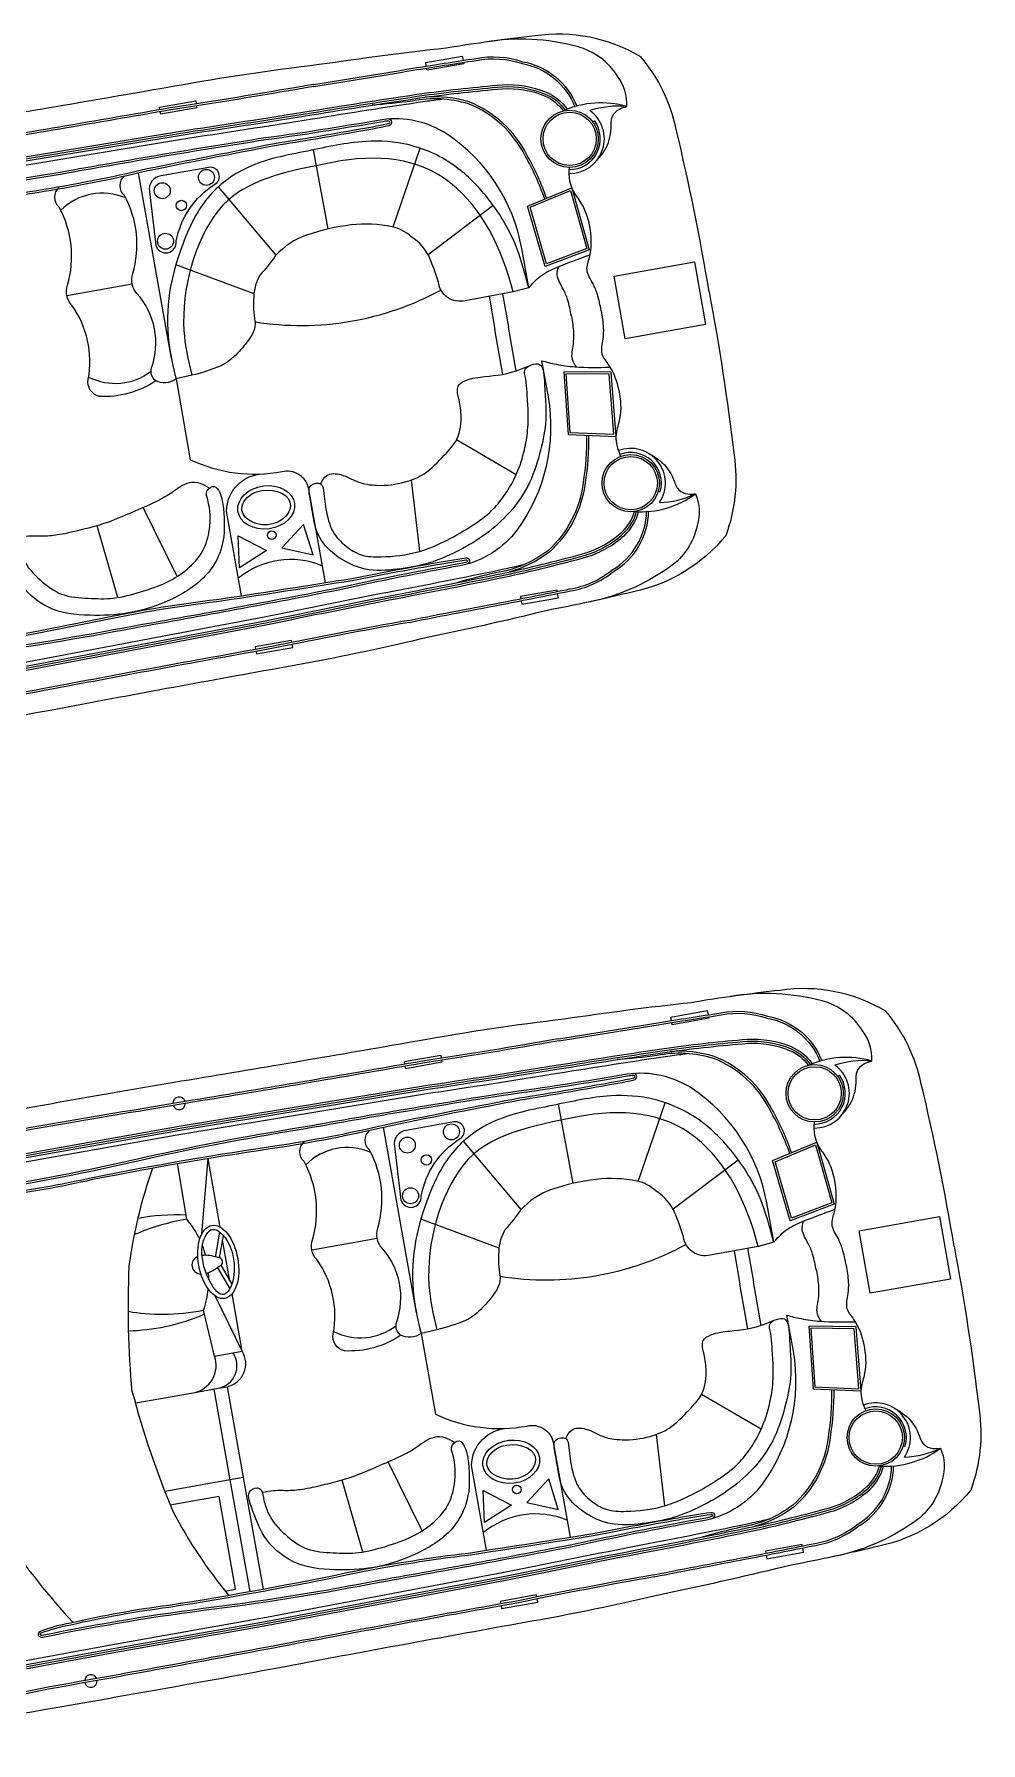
# Model space of a CAD drawing. Header units: metres. Extents: x 297490 to 300643, y 1968189 to 1972555.
# Drawn here: x 297575.7 to 297611.7, y 1970164.3 to 1970229.3 of the extents above; entities that cross this region are included whole.
import ezdxf

# ---------------------------------------------------------------- set-up
doc = ezdxf.new("R2010")
doc.units = ezdxf.units.M
doc.header["$MEASUREMENT"] = 0

msp = doc.modelspace()

# ---------------------------------------------------------------- linework, layer by layer
at = {"color": 32, "true_color": 0xcd6928}
for p, q in [((297596.953, 1970225.987), (297597.014, 1970226.032)), ((297586.884, 1970221.913), (297586.329, 1970224.924)), ((297589.36, 1970221.991), (297590.388, 1970224.985)), ((297580.93, 1970216.988), (297579.677, 1970224.052)), ((297584.912, 1970220.921), (297582.715, 1970223.516)), ((297590.687, 1970220.943), (297593.164, 1970222.817)), ((297584.07, 1970219.449), (297581.099, 1970220.55)), ((297579.432, 1970219.817), (297576.949, 1970219.376)), ((297593.009, 1970219.353), (297593.234, 1970218.085)), ((297593.519, 1970219.446), (297593.745, 1970218.176)), ((297593.535, 1970216.386), (297593.234, 1970218.085)), ((297594.039, 1970216.516), (297593.745, 1970218.176)), ((297594.041, 1970212.57), (297591.77, 1970213.891)), ((297590.376, 1970209.658), (297590.054, 1970212.371)), ((297599.444, 1970211.945), (297599.518, 1970211.923)), ((297581.15, 1970208.704), (297579.856, 1970211.321)), ((297578.885, 1970207.898), (297578.108, 1970210.631)), ((297606.271, 1970189.692), (297606.332, 1970189.738)), ((297596.202, 1970185.619), (297595.647, 1970188.63)), ((297598.678, 1970185.696), (297599.706, 1970188.69)), ((297590.248, 1970180.693), (297588.995, 1970187.758)), ((297594.23, 1970184.627), (297592.033, 1970187.222)), ((297582.084, 1970183.697), (297582.322, 1970186.572)), ((297582.786, 1970183.958), (297582.322, 1970186.572)), ((297600.005, 1970184.649), (297602.482, 1970186.522)), ((297593.388, 1970183.154), (297590.417, 1970184.256)), ((297582.607, 1970182.813), (297582.772, 1970183.768)), ((297582.758, 1970182.786), (297582.906, 1970183.64)), ((297583.148, 1970181.918), (297582.875, 1970183.46)), ((297588.75, 1970183.522), (297586.267, 1970183.082)), ((297602.327, 1970183.059), (297602.552, 1970181.791)), ((297602.837, 1970183.152), (297603.063, 1970181.881)), ((297582.674, 1970182.433), (297583.147, 1970181.613)), ((297582.807, 1970182.51), (297583.224, 1970181.787)), ((297583.623, 1970179.24), (297583.237, 1970181.419)), ((297602.853, 1970180.092), (297602.552, 1970181.791)), ((297603.357, 1970180.221), (297603.063, 1970181.881)), ((297583.623, 1970179.24), (297582.59, 1970181.342)), ((297582.571, 1970179.053), (297583.623, 1970179.24)), ((297603.359, 1970176.276), (297601.088, 1970177.597)), ((297599.694, 1970173.364), (297599.372, 1970176.076)), ((297608.762, 1970175.65), (297608.836, 1970175.629)), ((297590.468, 1970172.41), (297589.174, 1970175.027)), ((297583.154, 1970174.345), (297583.907, 1970170.103)), ((297583.661, 1970174.435), (297584.414, 1970170.195)), ((297588.203, 1970171.604), (297587.426, 1970174.337))]:
    msp.add_line(p, q, dxfattribs=at)
for points in [[(297601.376, 1970219.529, 0.01736), (297600.13, 1970225.69, 0.12634), (297598.778, 1970228.459, 0.172899), (297594.758, 1970229.255, 0.013884), (297591.38, 1970228.788, 0.008973), (297586.551, 1970228.162, 0.01509), (297581.044, 1970227.338, -0.002245), (297572.582, 1970225.896, 0.003342), (297563.196, 1970224.25, 0.016984), (297556.95, 1970222.949, 0.024546), (297552.331, 1970221.589, 0.067942), (297546.648, 1970219.17, 0.033948), (297543.078, 1970216.825, 0.022001), (297539.957, 1970214.379, 0.042872), (297537.314, 1970211.521, 0.059514), (297536.145, 1970209.597, 0.046364), (297535.757, 1970208.553, 0.104882), (297535.699, 1970207.877, 0.104882)], [(297598.253, 1970226.569, 0.164393), (297597.897, 1970227.722, 0.188684), (297596.362, 1970228.851, 0.10758), (297592.869, 1970229.021)], [(297586.338, 1970227.412, 0.002942), (297590.105, 1970228.024, -0.002013), (297592.507, 1970228.398, -0.130442), (297594.286, 1970228.275, -0.261246), (297596.344, 1970226.583, -0.209197)], [(297586.349, 1970227.336, 0.002941), (297590.117, 1970227.948, -0.002014), (297592.52, 1970228.323, -0.130992), (297594.267, 1970228.201, -0.261832), (297596.272, 1970226.555, -0.261832)], [(297586.338, 1970227.412, -0.006425), (297581.155, 1970226.564, -0.002217), (297572.71, 1970225.124, 0.003368), (297563.245, 1970223.501, 0.024633), (297557.309, 1970222.339, 0.015037), (297553.485, 1970221.159, 0.025439), (297551.386, 1970220.402, 0.013843), (297547.121, 1970218.562, 0.040266), (297543.455, 1970216.219, 0.016729), (297540.371, 1970213.567, 0.029739), (297537.695, 1970210.4, -0.01525), (297536.639, 1970208.761, 0.132389), (297536.505, 1970208.432, 0.028442), (297536.487, 1970208.29, 0.028442)], [(297586.351, 1970227.336, -0.006424), (297581.168, 1970226.488, -0.002217), (297572.722, 1970225.048, 0.003368), (297563.258, 1970223.426, 0.024633), (297557.328, 1970222.265, 0.015038), (297553.509, 1970221.086, 0.025461), (297551.415, 1970220.331, 0.013839), (297547.155, 1970218.493, 0.040238), (297543.503, 1970216.158, 0.016715), (297540.424, 1970213.513, 0.029693), (297537.759, 1970210.357, -0.015234), (297536.701, 1970208.716, 0.134036), (297536.581, 1970208.42, 0.024879), (297536.565, 1970208.304, 0.024879)], [(297557.141, 1970221.328), (297559.353, 1970221.83), (297561.925, 1970222.341), (297566.136, 1970223.061), (297571.912, 1970224.086), (297581.194, 1970225.623, 0.002601), (297586.243, 1970226.405, -0.004411), (297590.535, 1970227.073, -0.013009), (297593.509, 1970227.396, -0.113396), (297595.178, 1970227.117, -0.146005), (297595.979, 1970226.465, -1.595219)], [(297557.158, 1970221.253), (297559.369, 1970221.755), (297561.939, 1970222.266), (297566.149, 1970222.985), (297571.925, 1970224.01), (297581.206, 1970225.547, 0.002601), (297586.255, 1970226.329, -0.004411), (297590.546, 1970226.997, -0.013003), (297593.514, 1970227.32, -0.113337), (297595.149, 1970227.046, -0.144821), (297595.905, 1970226.435, -0.138987)], [(297557.175, 1970221.179), (297559.385, 1970221.68), (297561.953, 1970222.19), (297566.162, 1970222.91), (297571.938, 1970223.935), (297581.218, 1970225.471, 0.002601), (297586.267, 1970226.254, -0.00441), (297590.557, 1970226.921, -0.012997), (297593.52, 1970227.243, -0.113276), (297595.12, 1970226.975, -0.142458), (297595.833, 1970226.404, -0.142458)], [(297557.209, 1970221.029), (297559.416, 1970221.53), (297561.981, 1970222.04), (297566.188, 1970222.759), (297571.964, 1970223.783), (297581.241, 1970225.32, 0.002601), (297586.292, 1970226.102, -0.00441), (297590.578, 1970226.769, -0.002867), (297591.228, 1970226.853, -0.002867)], [(297595.127, 1970223.053, 0.043334), (297594.379, 1970224.701, 0.18333), (297592.226, 1970226.669, 0.123985), (297590.079, 1970226.778, -0.015377), (297588.567, 1970226.621)], [(297595.198, 1970223.082, 0.043195), (297594.447, 1970224.737, 0.183415), (297592.252, 1970226.742, 0.094511), (297590.584, 1970226.925)], [(297594.517, 1970219.674), (297594.251, 1970221.176, 0.202722), (297591.41, 1970225.522, 0.178768), (297588.947, 1970226.069, -0.010028), (297584.229, 1970225.335, 0.005356), (297576.461, 1970224.023, 0.016605), (297570.205, 1970222.812, -0.018921), (297563.709, 1970221.579, 0.925873), (297563.717, 1970221.32, 0.041202), (297564.893, 1970221.415, 0.024461), (297568.626, 1970222.071, -0.012888), (297575.824, 1970223.304, 0.019359), (297580.017, 1970224.132, -0.002375), (297584.868, 1970225.093, 0.006386), (297587.971, 1970225.618, 0.013656), (297589.21, 1970225.854, 0.862706), (297589.194, 1970226.094, -0.648089)], [(297589.193, 1970226.017, 0.016488), (297588.959, 1970225.993, -0.010023), (297584.24, 1970225.259, 0.005356), (297576.474, 1970223.947, 0.016607), (297570.222, 1970222.737, -0.018921), (297563.721, 1970221.503, -0.01143), (297563.717, 1970221.502, 0.913283), (297563.719, 1970221.397, 0.041174), (297564.882, 1970221.491, 0.024478), (297568.61, 1970222.146, -0.012889), (297575.813, 1970223.38, 0.019362), (297580.001, 1970224.207, -0.002377), (297584.855, 1970225.169, 0.006391), (297587.958, 1970225.694, 0.013664), (297589.194, 1970225.929, -0.000701), (297589.194, 1970225.929, 0.819976), (297589.193, 1970226.017, 0.819976)], [(297581.104, 1970216.21, -0.291269), (297580.323, 1970216.148, -0.299867), (297580.172, 1970216.627, 0.273478), (297579.619, 1970219.465, -0.28657), (297579.46, 1970220.215, 0.198759), (297579.141, 1970223.187, -0.45148), (297579.148, 1970223.933, -1.463971)], [(297580.337, 1970216.141, -0.164009), (297578.188, 1970215.546, -0.407559), (297577.767, 1970216.2, 0.20466), (297577.135, 1970219.024, -0.28657), (297576.977, 1970219.774, 0.198759), (297576.657, 1970222.746, -0.45148), (297576.664, 1970223.492, -1.463971)], [(297594.517, 1970219.674), (297593.923, 1970219.52), (297592.101, 1970219.187, -0.448043), (297591.082, 1970219.887, 0.025561), (297590.762, 1970220.787, 0.15676), (297590.044, 1970221.615, 0.144288), (297589.32, 1970222, 0.079427), (297587.768, 1970222.066, 0.054179), (297586.068, 1970221.679, 0.127294), (297584.893, 1970220.901, -0.025195), (297584.295, 1970220.153, 0.112656), (297584.069, 1970219.441, 0.061652), (297584.091, 1970218.507, -0.222278), (297583.91, 1970217.762, -0.049109), (297583.44, 1970217.194, -0.09997), (297582.815, 1970216.712, -0.045992), (297581.701, 1970216.35), (297581.104, 1970216.21)], [(297601.376, 1970219.529, -0.01736), (297602.325, 1970213.316, -0.12634), (297602.008, 1970210.251, -0.172899), (297598.508, 1970208.121, -0.013884), (297595.175, 1970207.398, -0.008973), (297590.426, 1970206.324, -0.01509), (297584.971, 1970205.203, 0.002245), (297576.529, 1970203.646, -0.003342), (297567.15, 1970201.963, -0.016984), (297560.838, 1970201.036, -0.024546), (297556.032, 1970200.724, -0.067942), (297549.864, 1970201.04, -0.033948), (297545.706, 1970202.014, -0.022001), (297541.934, 1970203.237, -0.042872), (297538.469, 1970205.01, -0.059514), (297536.71, 1970206.415, -0.046364), (297535.986, 1970207.262, -0.104882), (297535.699, 1970207.877, -0.104882)], [(297595.009, 1970216.904), (297595.252, 1970215.533, -0.202722), (297594.08, 1970210.474, -0.178768), (297591.955, 1970209.114, 0.010028), (297587.273, 1970208.18, -0.005356), (297579.528, 1970206.739, -0.016605), (297573.236, 1970205.724, 0.018921), (297566.713, 1970204.648, -0.925873), (297566.631, 1970204.893, -0.041202), (297567.768, 1970205.208, -0.024461), (297571.5, 1970205.877, 0.012888), (297578.682, 1970207.195, -0.019359), (297582.904, 1970207.86, 0.002375), (297587.789, 1970208.626, -0.006386), (297590.884, 1970209.201, -0.013656), (297592.128, 1970209.406, -0.862706), (297592.196, 1970209.175, 0.648089)], [(297581.104, 1970216.21), (297581.648, 1970213.141, 0.158322), (297585.137, 1970212.69, -0.417676), (297586.129, 1970212.08), (297586.771, 1970208.462)], [(297596.72, 1970214.071, -0.043334), (297596.585, 1970212.267, -0.18333), (297595.241, 1970209.678, -0.123985), (297593.262, 1970208.837, 0.015377), (297591.788, 1970208.464)], [(297596.797, 1970214.068, -0.043195), (297596.661, 1970212.256, -0.183415), (297595.29, 1970209.619, -0.094511), (297593.786, 1970208.873)], [(297583.597, 1970207.966), (297583.026, 1970211.184, -0.406088), (297584.427, 1970212.602)], [(297600.865, 1970211.846, -0.164393), (297600.927, 1970210.641, -0.188684), (297599.874, 1970209.052, -0.10758), (297596.654, 1970207.691)], [(297560.441, 1970202.775), (297562.687, 1970203.065), (297565.275, 1970203.469), (297569.474, 1970204.241), (297575.25, 1970205.266), (297584.492, 1970207.016, -0.002601), (297589.503, 1970208.018, 0.00441), (297593.76, 1970208.867, 0.012997), (297596.653, 1970209.584, 0.113276), (297598.063, 1970210.387, 0.142458), (297598.536, 1970211.168, 0.142458)], [(297560.45, 1970202.699), (297562.698, 1970202.989), (297565.288, 1970203.393), (297569.488, 1970204.166), (297575.264, 1970205.191), (297584.507, 1970206.94, -0.002601), (297589.517, 1970207.943, 0.004411), (297593.776, 1970208.792, 0.013003), (297596.674, 1970209.51, 0.113337), (297598.115, 1970210.33, 0.144821), (297598.615, 1970211.164, 0.138987)], [(297560.46, 1970202.623), (297562.709, 1970202.913), (297565.3, 1970203.318), (297569.501, 1970204.09), (297575.278, 1970205.115), (297584.522, 1970206.865, -0.002601), (297589.532, 1970207.868, 0.004411), (297593.792, 1970208.717, 0.013009), (297596.695, 1970209.436, 0.113396), (297598.167, 1970210.273, 0.146005), (297598.694, 1970211.161, 1.595219)], [(297589.952, 1970207.03, -0.002941), (297593.701, 1970207.752, 0.002014), (297596.086, 1970208.227, 0.130992), (297597.684, 1970208.942, 0.261832), (297599.001, 1970211.177, 0.261832)], [(297589.967, 1970206.955, -0.002942), (297593.715, 1970207.676, 0.002013), (297596.1, 1970208.151, 0.130442), (297597.728, 1970208.879, 0.261246), (297599.077, 1970211.176, 0.209197)], [(297592.168, 1970209.247, -0.016488), (297591.94, 1970209.189, 0.010023), (297587.257, 1970208.255, -0.005356), (297579.514, 1970206.815, -0.016607), (297573.227, 1970205.8, 0.018921), (297566.698, 1970204.723, 0.01143), (297566.695, 1970204.722, -0.913283), (297566.66, 1970204.822, -0.041174), (297567.784, 1970205.133, -0.024478), (297571.51, 1970205.801, 0.012889), (297578.698, 1970207.12, -0.019362), (297582.914, 1970207.784, 0.002377), (297587.803, 1970208.551, -0.006391), (297590.898, 1970209.126, -0.013664), (297592.139, 1970209.33, 0.000701), (297592.139, 1970209.33, -0.819976), (297592.168, 1970209.247, -0.819976)], [(297560.421, 1970202.928), (297562.666, 1970203.217), (297565.249, 1970203.62), (297569.447, 1970204.392), (297575.222, 1970205.417), (297584.462, 1970207.166, -0.002601), (297589.474, 1970208.169, 0.00441), (297593.728, 1970209.017, 0.002867), (297594.367, 1970209.162, 0.002867)], [(297589.967, 1970206.955, 0.006425), (297584.809, 1970205.969, 0.002217), (297576.384, 1970204.415, -0.003368), (297566.939, 1970202.683, -0.024633), (297560.965, 1970201.732, -0.015037), (297556.969, 1970201.524, -0.025439), (297554.737, 1970201.513, -0.013843), (297550.1, 1970201.774, -0.040266), (297545.852, 1970202.713, -0.016729), (297542.043, 1970204.141, -0.029739), (297538.441, 1970206.195, 0.01525), (297536.886, 1970207.37, -0.132389), (297536.647, 1970207.633, -0.028442), (297536.581, 1970207.76, -0.028442)], [(297589.954, 1970207.03, 0.006424), (297584.795, 1970206.044, 0.002217), (297576.369, 1970204.491, -0.003368), (297566.925, 1970202.758, -0.024633), (297560.958, 1970201.808, -0.015038), (297556.966, 1970201.601, -0.025461), (297554.74, 1970201.59, -0.013839), (297550.108, 1970201.85, -0.040238), (297545.875, 1970202.786, -0.016715), (297542.075, 1970204.211, -0.029693), (297538.486, 1970206.257, 0.015234), (297536.929, 1970207.434, -0.134036), (297536.714, 1970207.67, -0.024879), (297536.659, 1970207.774, -0.024879)], [(297610.694, 1970183.235, 0.01736), (297609.448, 1970189.396, 0.12634), (297608.096, 1970192.165, 0.172899), (297604.076, 1970192.961, 0.013884), (297600.698, 1970192.493, 0.008973), (297595.869, 1970191.867, 0.01509), (297590.362, 1970191.044, -0.002245), (297581.9, 1970189.602, 0.003342), (297572.514, 1970187.955, 0.016984), (297566.268, 1970186.654, 0.024546), (297561.649, 1970185.294, 0.067942), (297555.966, 1970182.876, 0.033948), (297552.396, 1970180.53, 0.022001), (297549.275, 1970178.084, 0.042872), (297546.632, 1970175.227, 0.059514), (297545.463, 1970173.303, 0.046364), (297545.075, 1970172.258, 0.104882), (297545.017, 1970171.582, 0.104882)], [(297607.571, 1970190.274, 0.164393), (297607.215, 1970191.427, 0.188684), (297605.68, 1970192.557, 0.10758), (297602.187, 1970192.727)], [(297595.656, 1970191.118, 0.002942), (297599.423, 1970191.73, -0.002013), (297601.825, 1970192.104, -0.130442), (297603.604, 1970191.981, -0.261246), (297605.662, 1970190.288, -0.209197)], [(297595.667, 1970191.042, 0.002941), (297599.435, 1970191.654, -0.002014), (297601.838, 1970192.028, -0.130992), (297603.585, 1970191.906, -0.261832), (297605.59, 1970190.261, -0.261832)], [(297595.656, 1970191.118, -0.006425), (297590.473, 1970190.269, -0.002217), (297582.028, 1970188.829, 0.003368), (297572.563, 1970187.207, 0.024633), (297566.627, 1970186.045, 0.015037), (297562.803, 1970184.864, 0.025439), (297560.704, 1970184.107, 0.013843), (297556.439, 1970182.267, 0.040266), (297552.773, 1970179.924, 0.016729), (297549.689, 1970177.273, 0.029739), (297547.013, 1970174.106, -0.01525), (297545.957, 1970172.467, 0.132389), (297545.823, 1970172.137, 0.028442), (297545.805, 1970171.995, 0.028442)], [(297566.459, 1970185.034), (297568.671, 1970185.536), (297571.243, 1970186.047), (297575.454, 1970186.767), (297581.23, 1970187.791), (297590.512, 1970189.329, 0.002601), (297595.561, 1970190.111, -0.004411), (297599.853, 1970190.779, -0.013009), (297602.827, 1970191.102, -0.113396), (297604.496, 1970190.822, -0.146005), (297605.297, 1970190.171, -1.595219)], [(297595.669, 1970191.042, -0.006424), (297590.486, 1970190.193, -0.002217), (297582.04, 1970188.754, 0.003368), (297572.576, 1970187.131, 0.024633), (297566.646, 1970185.97, 0.015038), (297562.827, 1970184.791, 0.025461), (297560.733, 1970184.036, 0.013839), (297556.474, 1970182.198, 0.040238), (297552.821, 1970179.864, 0.016715), (297549.742, 1970177.218, 0.029693), (297547.077, 1970174.063, -0.015234), (297546.019, 1970172.422, 0.134036), (297545.899, 1970172.126, 0.024879), (297545.883, 1970172.009, 0.024879)], [(297566.476, 1970184.959), (297568.687, 1970185.461), (297571.257, 1970185.972), (297575.467, 1970186.691), (297581.243, 1970187.716), (297590.524, 1970189.253, 0.002601), (297595.573, 1970190.035, -0.004411), (297599.864, 1970190.703, -0.013003), (297602.832, 1970191.026, -0.113337), (297604.467, 1970190.751, -0.144821), (297605.223, 1970190.141, -0.138987)], [(297566.493, 1970184.884), (297568.703, 1970185.386), (297571.271, 1970185.896), (297575.48, 1970186.615), (297581.256, 1970187.64), (297590.536, 1970189.177, 0.002601), (297595.585, 1970189.959, -0.00441), (297599.875, 1970190.627, -0.012997), (297602.838, 1970190.949, -0.113276), (297604.438, 1970190.68, -0.142458), (297605.151, 1970190.109, -0.142458)], [(297566.527, 1970184.735), (297568.735, 1970185.235), (297571.299, 1970185.745), (297575.506, 1970186.464), (297581.282, 1970187.489), (297590.559, 1970189.025, 0.002601), (297595.61, 1970189.808, -0.00441), (297599.896, 1970190.475, -0.002867), (297600.546, 1970190.559, -0.002867)], [(297604.445, 1970186.759, 0.043334), (297603.697, 1970188.406, 0.18333), (297601.545, 1970190.375, 0.123985), (297599.397, 1970190.483, -0.015377), (297597.885, 1970190.327)], [(297604.516, 1970186.788, 0.043195), (297603.765, 1970188.443, 0.183415), (297601.57, 1970190.447, 0.094511), (297599.902, 1970190.631)], [(297603.835, 1970183.38), (297603.569, 1970184.881, 0.202722), (297600.728, 1970189.228, 0.178768), (297598.265, 1970189.774, -0.010028), (297593.547, 1970189.041, 0.005356), (297585.779, 1970187.728, 0.016605), (297579.523, 1970186.518, -0.018921), (297573.028, 1970185.284, 0.925873), (297573.035, 1970185.025, 0.041202), (297574.211, 1970185.121, 0.024461), (297577.944, 1970185.776, -0.012888), (297585.142, 1970187.01, 0.019359), (297589.335, 1970187.838, -0.002375), (297594.186, 1970188.799, 0.006386), (297597.289, 1970189.324, 0.013656), (297598.528, 1970189.559, 0.862706), (297598.512, 1970189.799, -0.648089)], [(297598.511, 1970189.722, 0.016488), (297598.277, 1970189.698, -0.010023), (297593.558, 1970188.965, 0.005356), (297585.792, 1970187.653, 0.016607), (297579.54, 1970186.443, -0.018921), (297573.039, 1970185.208, -0.01143), (297573.035, 1970185.208, 0.913283), (297573.037, 1970185.102, 0.041174), (297574.2, 1970185.197, 0.024478), (297577.928, 1970185.851, -0.012889), (297585.131, 1970187.086, 0.019362), (297589.319, 1970187.913, -0.002377), (297594.173, 1970188.875, 0.006391), (297597.276, 1970189.399, 0.013664), (297598.512, 1970189.634, -0.000701), (297598.512, 1970189.634, 0.819976), (297598.511, 1970189.722, 0.819976)], [(297590.422, 1970179.915, -0.291269), (297589.641, 1970179.853, -0.299867), (297589.49, 1970180.333, 0.273478), (297588.937, 1970183.171, -0.28657), (297588.778, 1970183.92, 0.198759), (297588.459, 1970186.892, -0.45148), (297588.466, 1970187.638, -1.463971)], [(297589.655, 1970179.846, -0.164009), (297587.506, 1970179.252, -0.407559), (297587.085, 1970179.906, 0.20466), (297586.453, 1970182.73, -0.28657), (297586.295, 1970183.48, 0.198759), (297585.975, 1970186.452, -0.45148), (297585.982, 1970187.198, -1.463971)], [(297579.441, 1970177.69, -0.033687), (297579.325, 1970182.475, -0.051879), (297580.222, 1970186.208, -1.92312)], [(297603.835, 1970183.38), (297603.241, 1970183.226), (297601.419, 1970182.893, -0.448043), (297600.4, 1970183.592, 0.025561), (297600.08, 1970184.493, 0.15676), (297599.362, 1970185.321, 0.144288), (297598.638, 1970185.705, 0.079427), (297597.086, 1970185.772, 0.054179), (297595.386, 1970185.385, 0.127294), (297594.211, 1970184.606, -0.025195), (297593.613, 1970183.859, 0.112656), (297593.387, 1970183.147, 0.061652), (297593.409, 1970182.212, -0.222278), (297593.228, 1970181.468, -0.049109), (297592.758, 1970180.9, -0.09997), (297592.133, 1970180.417, -0.045992), (297591.02, 1970180.056), (297590.422, 1970179.915)], [(297610.694, 1970183.235, -0.01736), (297611.643, 1970177.022, -0.12634), (297611.327, 1970173.957, -0.172899), (297607.826, 1970171.826, -0.013884), (297604.493, 1970171.103, -0.008973), (297599.744, 1970170.03, -0.01509), (297594.289, 1970168.908, 0.002245), (297585.847, 1970167.352, -0.003342), (297576.468, 1970165.669, -0.016984), (297570.156, 1970164.742, -0.024546), (297565.351, 1970164.429, -0.067942), (297559.182, 1970164.745, -0.033948), (297555.024, 1970165.719, -0.022001), (297551.252, 1970166.942, -0.042872), (297547.787, 1970168.716, -0.059514), (297546.028, 1970170.121, -0.046364), (297545.304, 1970170.968, -0.104882), (297545.017, 1970171.582, -0.104882)], [(297579.574, 1970177.274), (297581.759, 1970177.661, 0.462925), (297582.571, 1970179.053), (297582.151, 1970180.797)], [(297604.327, 1970180.609), (297604.57, 1970179.238, -0.202722), (297603.398, 1970174.18, -0.178768), (297601.273, 1970172.82, 0.010028), (297596.591, 1970171.885, -0.005356), (297588.846, 1970170.445, -0.016605), (297582.554, 1970169.429, 0.018921), (297576.031, 1970168.353, -0.925873), (297575.949, 1970168.599, -0.041202), (297577.086, 1970168.914, -0.024461), (297580.818, 1970169.583, 0.012888), (297588, 1970170.901, -0.019359), (297592.222, 1970171.566, 0.002375), (297597.107, 1970172.332, -0.006386), (297600.202, 1970172.907, -0.013656), (297601.446, 1970173.112, -0.862706), (297601.514, 1970172.881, 0.648089)], [(297590.422, 1970179.915), (297590.966, 1970176.847, 0.158322), (297594.455, 1970176.395, -0.417676), (297595.447, 1970175.786), (297596.089, 1970172.168)], [(297581.759, 1970177.661), (297582.706, 1970177.83, 0.545737), (297583.27, 1970179.177, 0.282905)], [(297582.706, 1970177.83), (297583.048, 1970177.89, 0.516839), (297583.623, 1970179.24, 0.282905)], [(297579.441, 1970177.69, 0.033687), (297580.978, 1970173.158, 0.051879), (297583.105, 1970169.961, 1.92312)], [(297606.038, 1970177.777, -0.043334), (297605.903, 1970175.972, -0.18333), (297604.559, 1970173.384, -0.123985), (297602.58, 1970172.543, 0.015377), (297601.106, 1970172.17)], [(297606.115, 1970177.774, -0.043195), (297605.979, 1970175.962, -0.183415), (297604.608, 1970173.324, -0.094511), (297603.105, 1970172.578)], [(297572.681, 1970176.491, 0.096403), (297574.67, 1970172.102, 0.040538), (297577.179, 1970168.935, 1.92312)], [(297592.915, 1970171.672), (297592.344, 1970174.889, -0.406088), (297593.745, 1970176.308)], [(297610.183, 1970175.551, -0.164393), (297610.245, 1970174.346, -0.188684), (297609.192, 1970172.757, -0.10758), (297605.972, 1970171.396)], [(297569.759, 1970166.481), (297572.005, 1970166.77), (297574.593, 1970167.174), (297578.792, 1970167.947), (297584.568, 1970168.972), (297593.81, 1970170.721, -0.002601), (297598.821, 1970171.724, 0.00441), (297603.078, 1970172.572, 0.012997), (297605.971, 1970173.289, 0.113276), (297607.381, 1970174.092, 0.142458), (297607.854, 1970174.874, 0.142458)], [(297569.768, 1970166.405), (297572.016, 1970166.694), (297574.606, 1970167.099), (297578.806, 1970167.871), (297584.582, 1970168.896), (297593.825, 1970170.646, -0.002601), (297598.835, 1970171.649, 0.004411), (297603.094, 1970172.497, 0.013003), (297605.992, 1970173.216, 0.113337), (297607.433, 1970174.036, 0.144821), (297607.933, 1970174.869, 0.138987)], [(297569.778, 1970166.329), (297572.027, 1970166.618), (297574.618, 1970167.023), (297578.819, 1970167.796), (297584.596, 1970168.821), (297593.84, 1970170.571, -0.002601), (297598.85, 1970171.573, 0.004411), (297603.11, 1970172.422, 0.013009), (297606.013, 1970173.142, 0.113396), (297607.485, 1970173.979, 0.146005), (297608.012, 1970174.866, 1.595219)], [(297599.27, 1970170.736, -0.002941), (297603.019, 1970171.457, 0.002014), (297605.404, 1970171.932, 0.130992), (297607.002, 1970172.648, 0.261832), (297608.319, 1970174.883, 0.261832)], [(297599.285, 1970170.66, -0.002942), (297603.033, 1970171.382, 0.002013), (297605.418, 1970171.857, 0.130442), (297607.046, 1970172.585, 0.261246), (297608.395, 1970174.881, 0.209197)], [(297601.486, 1970172.953, -0.016488), (297601.258, 1970172.895, 0.010023), (297596.575, 1970171.96, -0.005356), (297588.832, 1970170.521, -0.016607), (297582.545, 1970169.505, 0.018921), (297576.016, 1970168.428, 0.01143), (297576.013, 1970168.428, -0.913283), (297575.978, 1970168.527, -0.041174), (297577.102, 1970168.839, -0.024478), (297580.828, 1970169.507, 0.012889), (297588.016, 1970170.825, -0.019362), (297592.232, 1970171.49, 0.002377), (297597.121, 1970172.256, -0.006391), (297600.216, 1970172.831, -0.013664), (297601.457, 1970173.036, 0.000701), (297601.457, 1970173.036, -0.819976), (297601.486, 1970172.953, -0.819976)], [(297569.739, 1970166.633), (297571.984, 1970166.922), (297574.567, 1970167.326), (297578.765, 1970168.098), (297584.54, 1970169.123), (297593.78, 1970170.872, -0.002601), (297598.792, 1970171.875, 0.00441), (297603.046, 1970172.723, 0.002867), (297603.685, 1970172.867, 0.002867)], [(297599.285, 1970170.66, 0.006425), (297594.127, 1970169.674, 0.002217), (297585.702, 1970168.121, -0.003368), (297576.257, 1970166.388, -0.024633), (297570.283, 1970165.437, -0.015037), (297566.287, 1970165.23, -0.025439), (297564.055, 1970165.219, -0.013843), (297559.418, 1970165.479, -0.040266), (297555.17, 1970166.418, -0.016729), (297551.361, 1970167.847, -0.029739), (297547.759, 1970169.9, 0.01525), (297546.204, 1970171.076, -0.132389), (297545.965, 1970171.339, -0.028442), (297545.899, 1970171.466, -0.028442)], [(297599.272, 1970170.736, 0.006424), (297594.113, 1970169.75, 0.002217), (297585.688, 1970168.196, -0.003368), (297576.243, 1970166.464, -0.024633), (297570.276, 1970165.514, -0.015038), (297566.284, 1970165.307, -0.025461), (297564.058, 1970165.296, -0.013839), (297559.426, 1970165.556, -0.040238), (297555.193, 1970166.491, -0.016715), (297551.393, 1970167.916, -0.029693), (297547.804, 1970169.962, 0.015234), (297546.247, 1970171.14, -0.134036), (297546.032, 1970171.376, -0.024879), (297545.977, 1970171.48, -0.024879)]]:
    msp.add_lwpolyline(points, format="xyb", dxfattribs=at)
for points in [[(297590.623, 1970228.106), (297590.599, 1970228.242), (297591.992, 1970228.49), (297592.021, 1970228.324)], [(297592.034, 1970228.249), (297592.044, 1970228.197), (297590.651, 1970227.95), (297590.636, 1970228.031)], [(297580.492, 1970226.448), (297580.475, 1970226.545), (297581.852, 1970226.79), (297581.872, 1970226.673)], [(297581.886, 1970226.597), (297581.899, 1970226.521), (297580.522, 1970226.276), (297580.505, 1970226.372)], [(297595.604, 1970208.129), (297595.595, 1970208.181), (297594.202, 1970207.934), (297594.217, 1970207.853)], [(297594.23, 1970207.777), (297594.254, 1970207.641), (297595.647, 1970207.888), (297595.618, 1970208.054)], [(297585.507, 1970206.188), (297585.493, 1970206.265), (297584.116, 1970206.02), (297584.133, 1970205.925)], [(297584.147, 1970205.849), (297584.164, 1970205.752), (297585.541, 1970205.996), (297585.52, 1970206.113)], [(297599.941, 1970191.812), (297599.917, 1970191.948), (297601.31, 1970192.195), (297601.339, 1970192.03)], [(297601.352, 1970191.954), (297601.362, 1970191.903), (297599.969, 1970191.655), (297599.954, 1970191.736)], [(297589.81, 1970190.153), (297589.793, 1970190.251), (297591.17, 1970190.495), (297591.19, 1970190.378)], [(297591.204, 1970190.303), (297591.217, 1970190.226), (297589.84, 1970189.982), (297589.823, 1970190.078)], [(297581.511, 1970184.262), (297581.163, 1970186.375)], [(297583.048, 1970177.89), (297583.661, 1970174.435), (297580.677, 1970173.906)], [(297582.541, 1970177.8), (297583.154, 1970174.345)], [(297582.978, 1970170.116), (297583.372, 1970170.186), (297582.745, 1970173.715), (297580.884, 1970173.385)], [(297604.922, 1970171.835), (297604.913, 1970171.886), (297603.52, 1970171.639), (297603.535, 1970171.558)], [(297603.548, 1970171.483), (297603.572, 1970171.347), (297604.965, 1970171.594), (297604.936, 1970171.759)], [(297594.825, 1970169.894), (297594.811, 1970169.97), (297593.434, 1970169.726), (297593.451, 1970169.63)], [(297593.465, 1970169.555), (297593.482, 1970169.457), (297594.859, 1970169.702), (297594.838, 1970169.818)]]:
    msp.add_lwpolyline(points, dxfattribs=at)
for points in [[(297580.333, 1970221.296, 0.917705), (297581.114, 1970221.444, -0.209704), (297582.572, 1970223.609, 0.850912), (297582.353, 1970224.253), (297580.54, 1970223.931, 0.435659), (297580.096, 1970223.331)], [(297589.652, 1970185.001, 0.917705), (297590.432, 1970185.149, -0.209704), (297591.89, 1970187.314, 0.850912), (297591.671, 1970187.959), (297589.858, 1970187.637, 0.435659), (297589.414, 1970187.036)]]:
    msp.add_lwpolyline(points, format="xyb", close=True, dxfattribs=at)
for points in [[(297596.821, 1970221.125), (297595.137, 1970220.49), (297594.474, 1970222.783), (297596.159, 1970223.481)], [(297596.728, 1970221.172), (297595.188, 1970220.591), (297594.567, 1970222.738), (297596.108, 1970223.377)], [(297601.243, 1970218.279), (297598.19, 1970217.737), (297597.768, 1970220.116), (297600.821, 1970220.658)], [(297597.648, 1970216.464), (297595.848, 1970216.482), (297596.015, 1970214.1), (297597.837, 1970214.025)], [(297597.577, 1970216.388), (297595.93, 1970216.404), (297596.086, 1970214.174), (297597.753, 1970214.105)], [(297585.132, 1970209.786), (297586.321, 1970209.518), (297585.958, 1970210.682)], [(297584.548, 1970209.682), (297583.523, 1970209.022), (297583.464, 1970210.239)], [(297606.139, 1970184.831), (297604.455, 1970184.195), (297603.792, 1970186.488), (297605.477, 1970187.186)], [(297606.046, 1970184.878), (297604.506, 1970184.297), (297603.885, 1970186.444), (297605.426, 1970187.082)], [(297610.561, 1970181.985), (297607.508, 1970181.443), (297607.086, 1970183.822), (297610.139, 1970184.364)], [(297606.966, 1970180.17), (297605.166, 1970180.187), (297605.333, 1970177.806), (297607.155, 1970177.731)], [(297606.895, 1970180.094), (297605.248, 1970180.11), (297605.404, 1970177.88), (297607.071, 1970177.811)], [(297594.45, 1970173.491), (297595.639, 1970173.224), (297595.276, 1970174.387)], [(297593.866, 1970173.387), (297592.841, 1970172.727), (297592.782, 1970173.945)]]:
    msp.add_lwpolyline(points, close=True, dxfattribs=at)
for centre, radius in [((297596.074, 1970225.341), 1.09), ((297596.074, 1970225.341), 1.013), ((297580.583, 1970223.37), 0.304), ((297582.259, 1970223.876), 0.304), ((297581.309, 1970222.806), 0.197), ((297580.705, 1970221.447), 0.304), ((297598.397, 1970212.249), 1.09), ((297598.397, 1970212.249), 1.013), ((297584.744, 1970210.274), 0.163), ((297605.392, 1970189.046), 1.09), ((297605.392, 1970189.046), 1.013), ((297591.577, 1970187.581), 0.304), ((297589.901, 1970187.075), 0.304), ((297590.627, 1970186.512), 0.197), ((297590.023, 1970185.152), 0.304), ((297607.715, 1970175.955), 1.09), ((297607.715, 1970175.955), 1.013), ((297594.062, 1970173.98), 0.163)]:
    msp.add_circle(centre, radius, dxfattribs=at)
for centre, radius, start, end in [((297597.267, 1970223.192), 3.517, 73.72966, 114.06528), ((297596.074, 1970225.341), 1.32, 269.38676, 54.28836), ((297597.928, 1970223.067), 3.517, 84.70303, 107.93557), ((297596.074, 1970225.341), 1.167, 269.38676, 36.33664), ((297578.303, 1970221.033), 2.243, 66.6854, 134.83289), ((297585.862, 1970229.41), 11.166, 260.96046, 298.43305), ((297578.79, 1970218.286), 2.243, 243.26097, 307.46513), ((297598.397, 1970212.249), 1.32, 325.83353, 110.73513), ((297598.397, 1970212.249), 1.167, 343.78525, 110.73513), ((297598.778, 1970214.677), 3.517, 266.05661, 306.39223), ((297599.355, 1970215.022), 3.517, 272.18632, 295.41886), ((297585.462, 1970206.22), 3.124, 67.52951, 129.41698), ((297606.585, 1970186.898), 3.517, 73.72966, 114.06528), ((297605.392, 1970189.046), 1.32, 269.38676, 54.28836), ((297607.246, 1970186.772), 3.517, 84.70303, 107.93557), ((297605.392, 1970189.046), 1.167, 269.38676, 36.33664), ((297581.22, 1970188.668), 0.237, 16.15628, 182.65875), ((297581.22, 1970188.668), 0.237, 201.28295, 357.53208), ((297587.621, 1970184.739), 2.243, 66.6854, 134.83289), ((297578.803, 1970181.97), 3.548, 25.49514, 40.25095), ((297582.057, 1970182.521), 0.347, 110.86324, 269.20881), ((297582.227, 1970181.645), 1.241, 103.6762, 103.94551), ((297582.227, 1970181.645), 1.241, 68.46556, 96.10565), ((297578.803, 1970181.97), 3.548, 14.96344, 21.30276), ((297582.711, 1970182.636), 0.166, 280.06095, 100.06095), ((297595.18, 1970193.116), 11.166, 260.96046, 298.43305), ((297581.915, 1970183.399), 1.241, 276.17638, 276.44569), ((297581.915, 1970183.399), 1.241, 285.66347, 311.65633), ((297578.803, 1970181.97), 3.548, 0.01006, 4.24997), ((297578.803, 1970181.97), 3.548, 340.68592, 354.03693), ((297588.108, 1970181.991), 2.243, 243.26097, 307.46513), ((297607.715, 1970175.955), 1.32, 325.83353, 110.73513), ((297607.715, 1970175.955), 1.167, 343.78525, 110.73513), ((297608.096, 1970178.383), 3.517, 266.05661, 306.39223), ((297608.673, 1970178.728), 3.517, 272.18632, 295.41886), ((297594.78, 1970169.926), 3.124, 67.52951, 129.41698), ((297577.87, 1970166.696), 0.237, 23.85034, 176.43087), ((297577.87, 1970166.696), 0.237, 195.09105, 5.19016)]:
    msp.add_arc(centre, radius, start, end, dxfattribs=at)
for centre, major_axis, ratio in [((297584.534, 1970211.329), (-1.076, -0.142), 0.758117), ((297582.711, 1970182.636), (-0.246, 1.389), 0.533092), ((297593.852, 1970175.035), (-1.076, -0.142), 0.758117)]:
    msp.add_ellipse(centre, major_axis=major_axis, ratio=ratio, dxfattribs=at)
for start_param, end_param in [(4.712389, 5.232342), (0.830012, 1.576846)]:
    msp.add_ellipse((297581.818, 1970182.527), major_axis=(-4.08, -0.724), ratio=0.425319, start_param=start_param, end_param=end_param, dxfattribs=at)
for points in [[(297597.111, 1970224.523), (297597.41, 1970224.916), (297597.65, 1970225.739), (297597.704, 1970226.207), (297597.969, 1970226.475), (297598.253, 1970226.569)], [(297594.517, 1970219.674), (297594, 1970221.348), (297592.948, 1970223.099), (297591.74, 1970224.282), (297589.967, 1970225.107), (297588.317, 1970225.242), (297586.099, 1970224.877), (297583.815, 1970224.244), (297582.308, 1970223.093), (297581.325, 1970221.237), (297580.862, 1970219.501), (297580.831, 1970217.586), (297581.104, 1970216.21)], [(297597.274, 1970218.802), (297597.128, 1970219.43), (297596.962, 1970219.831), (297596.735, 1970220.353), (297596.829, 1970220.838), (297596.862, 1970221.866), (297596.517, 1970222.899), (297596.195, 1970223.397), (297596.081, 1970223.736), (297596.065, 1970224.251)], [(297594.517, 1970219.674), (297594.963, 1970220.118), (297595.61, 1970220.461), (297596.85, 1970220.932)], [(297597.274, 1970218.802), (297597.353, 1970218.161), (297597.335, 1970217.729), (297597.301, 1970217.16), (297597.557, 1970216.737), (297597.941, 1970215.783), (297597.973, 1970214.695), (297597.842, 1970214.116), (297597.852, 1970213.759), (297598.013, 1970213.27)], [(297586.607, 1970212.213), (297586.834, 1970212.537), (297587.376, 1970212.572), (297588.013, 1970212.3), (297588.747, 1970212.166), (297589.821, 1970212.296), (297590.538, 1970212.606), (297591.306, 1970213.31), (297591.786, 1970213.923), (297591.944, 1970214.864), (297591.852, 1970215.496), (297591.834, 1970215.939), (297592.121, 1970216.153), (297592.846, 1970216.302), (297594.237, 1970216.589), (297594.927, 1970216.764), (297595.12, 1970215.997), (297595.156, 1970214.5), (297594.931, 1970213.365), (297594.48, 1970212.129), (297593.678, 1970211.015), (297592.748, 1970210.219), (297591.755, 1970209.637), (297590.694, 1970209.205), (297589.517, 1970208.976), (297588.297, 1970208.983), (297587.647, 1970209.212), (297587.065, 1970209.598), (297586.459, 1970210.408), (297586.32, 1970210.998), (297586.191, 1970211.735), (297586.237, 1970212.163), (297586.607, 1970212.213), (297586.726, 1970211.87), (297586.844, 1970211.066), (297587.076, 1970210.401), (297587.57, 1970209.85), (297588.14, 1970209.523), (297588.908, 1970209.447), (297590.307, 1970209.638), (297591.411, 1970210.083), (297592.369, 1970210.638), (297593.119, 1970211.218), (297593.558, 1970211.737), (297593.993, 1970212.468), (297594.332, 1970213.421), (297594.466, 1970214.155), (297594.496, 1970215.012), (297594.453, 1970215.714), (297594.402, 1970216.21), (297594.384, 1970216.586), (297594.57, 1970216.726)], [(297595.009, 1970216.904), (297595.557, 1970216.771), (297596.282, 1970216.672), (297597.609, 1970216.656)], [(297599.089, 1970213.374), (297599.505, 1970213.108), (297600.013, 1970212.418), (297600.226, 1970211.996), (297600.567, 1970211.837), (297600.865, 1970211.846)], [(297575.181, 1970209.674), (297575.108, 1970209.963), (297574.963, 1970210.316), (297574.62, 1970210.233), (297574.652, 1970209.619), (297575.142, 1970208.503), (297576.249, 1970207.528), (297577.823, 1970207.222), (297579.293, 1970207.312), (297580.97, 1970207.854), (297582.347, 1970208.866), (297582.85, 1970209.852), (297582.906, 1970211.289), (297582.76, 1970211.903), (297582.557, 1970212.123), (297582.282, 1970211.944), (297582.309, 1970211.611), (297582.372, 1970210.481), (297582.114, 1970209.666), (297581.522, 1970208.976), (297580.783, 1970208.497), (297579.752, 1970208.113), (297578.732, 1970207.877), (297577.763, 1970207.87), (297576.766, 1970208.022), (297575.936, 1970208.57), (297575.303, 1970209.354), (297575.181, 1970209.674)], [(297582.373, 1970212.059), (297582.022, 1970212.235), (297581.6, 1970212.256), (297580.943, 1970211.883), (297580.418, 1970211.581), (297579.54, 1970211.184), (297578.187, 1970210.655), (297577.45, 1970210.46), (297576.676, 1970210.291), (297576.06, 1970210.23), (297575.498, 1970210.226), (297575.068, 1970210.156)], [(297606.429, 1970188.229), (297606.728, 1970188.622), (297606.968, 1970189.444), (297607.022, 1970189.913), (297607.287, 1970190.18), (297607.571, 1970190.274)], [(297603.835, 1970183.38), (297603.318, 1970185.054), (297602.266, 1970186.805), (297601.058, 1970187.987), (297599.285, 1970188.813), (297597.635, 1970188.948), (297595.417, 1970188.583), (297593.133, 1970187.949), (297591.626, 1970186.798), (297590.643, 1970184.942), (297590.18, 1970183.207), (297590.149, 1970181.292), (297590.422, 1970179.915)], [(297606.592, 1970182.507), (297606.446, 1970183.136), (297606.28, 1970183.536), (297606.053, 1970184.059), (297606.147, 1970184.544), (297606.18, 1970185.572), (297605.835, 1970186.604), (297605.513, 1970187.103), (297605.399, 1970187.441), (297605.383, 1970187.956)], [(297603.835, 1970183.38), (297604.281, 1970183.824), (297604.928, 1970184.166), (297606.168, 1970184.637)], [(297606.592, 1970182.507), (297606.671, 1970181.867), (297606.653, 1970181.434), (297606.619, 1970180.865), (297606.875, 1970180.442), (297607.259, 1970179.488), (297607.291, 1970178.4), (297607.16, 1970177.821), (297607.17, 1970177.464), (297607.331, 1970176.975)], [(297595.925, 1970175.918), (297596.152, 1970176.242), (297596.694, 1970176.278), (297597.331, 1970176.005), (297598.065, 1970175.872), (297599.139, 1970176.002), (297599.856, 1970176.311), (297600.624, 1970177.016), (297601.104, 1970177.628), (297601.262, 1970178.569), (297601.17, 1970179.202), (297601.152, 1970179.645), (297601.439, 1970179.858), (297602.164, 1970180.007), (297603.555, 1970180.294), (297604.245, 1970180.469), (297604.438, 1970179.703), (297604.474, 1970178.206), (297604.249, 1970177.07), (297603.798, 1970175.834), (297602.996, 1970174.72), (297602.066, 1970173.924), (297601.073, 1970173.342), (297600.012, 1970172.911), (297598.835, 1970172.682), (297597.615, 1970172.688), (297596.965, 1970172.918), (297596.383, 1970173.304), (297595.777, 1970174.114), (297595.638, 1970174.704), (297595.509, 1970175.44), (297595.555, 1970175.869), (297595.925, 1970175.918), (297596.044, 1970175.576), (297596.162, 1970174.772), (297596.394, 1970174.107), (297596.888, 1970173.555), (297597.458, 1970173.229), (297598.226, 1970173.152), (297599.625, 1970173.344), (297600.73, 1970173.789), (297601.687, 1970174.344), (297602.437, 1970174.923), (297602.876, 1970175.443), (297603.311, 1970176.174), (297603.65, 1970177.127), (297603.784, 1970177.86), (297603.814, 1970178.718), (297603.771, 1970179.42), (297603.72, 1970179.915), (297603.702, 1970180.292), (297603.888, 1970180.432)], [(297604.327, 1970180.609), (297604.875, 1970180.477), (297605.6, 1970180.377), (297606.927, 1970180.362)], [(297608.407, 1970177.079), (297608.823, 1970176.813), (297609.331, 1970176.123), (297609.544, 1970175.702), (297609.885, 1970175.542), (297610.183, 1970175.551)], [(297584.499, 1970173.38), (297584.426, 1970173.668), (297584.281, 1970174.021), (297583.938, 1970173.939), (297583.97, 1970173.324), (297584.46, 1970172.208), (297585.567, 1970171.234), (297587.141, 1970170.928), (297588.611, 1970171.018), (297590.288, 1970171.559), (297591.665, 1970172.572), (297592.168, 1970173.558), (297592.224, 1970174.994), (297592.078, 1970175.609), (297591.875, 1970175.829), (297591.6, 1970175.65), (297591.627, 1970175.317), (297591.69, 1970174.186), (297591.432, 1970173.372), (297590.84, 1970172.682), (297590.101, 1970172.203), (297589.07, 1970171.819), (297588.05, 1970171.583), (297587.081, 1970171.576), (297586.084, 1970171.728), (297585.254, 1970172.276), (297584.621, 1970173.06), (297584.499, 1970173.38)], [(297591.691, 1970175.764), (297591.34, 1970175.941), (297590.918, 1970175.962), (297590.261, 1970175.589), (297589.736, 1970175.287), (297588.858, 1970174.89), (297587.505, 1970174.361), (297586.768, 1970174.166), (297585.994, 1970173.996), (297585.378, 1970173.935), (297584.816, 1970173.932), (297584.386, 1970173.861)]]:
    msp.add_spline(points, degree=3, dxfattribs=at)
for points, knots in [([(297593.923, 1970219.52), (297593.483, 1970221.222), (297592.755, 1970222.689), (297590.333, 1970224.628), (297588.725, 1970224.775), (297585.373, 1970224.116), (297583.616, 1970223.785), (297581.799, 1970221.434), (297581.308, 1970219.64), (297581.438, 1970217.492), (297581.562, 1970216.944), (297581.701, 1970216.35)], [0, 0, 0, 0, 0.0684102, 0.0684102, 0.1368204, 0.1368204, 0.2052306, 0.2052306, 0.2736407, 0.2736407, 0.2974604, 0.2974604, 0.2974604, 0.2974604]), ([(297596.14, 1970218.601), (297596.099, 1970218.813), (297596.031, 1970219.168), (297595.829, 1970219.673), (297595.547, 1970220.071), (297595.619, 1970220.367), (297595.65, 1970220.477)], [0, 0, 0, 0, 0.00840925, 0.01405459, 0.02148076, 0.02583256, 0.02583256, 0.02583256, 0.02583256]), ([(297596.14, 1970218.601), (297596.175, 1970218.387), (297596.233, 1970218.03), (297596.216, 1970217.487), (297596.089, 1970217.016), (297596.258, 1970216.763), (297596.326, 1970216.67)], [0, 0, 0, 0, 0.00840925, 0.01405459, 0.02148076, 0.02583256, 0.02583256, 0.02583256, 0.02583256]), ([(297583.61, 1970211.208), (297583.657, 1970210.85), (297584.246, 1970210.553), (297585.324, 1970210.843), (297585.593, 1970211.328), (297585.17, 1970211.982), (297584.435, 1970212.104), (297583.717, 1970211.675), (297583.582, 1970211.424), (297583.61, 1970211.208)], [0, 0, 0, 0, 1.743273, 1.743273, 3.486547, 3.486547, 5.22982, 5.22982, 6.283185, 6.283185, 6.283185, 6.283185]), ([(297603.241, 1970183.226), (297602.801, 1970184.927), (297602.073, 1970186.395), (297599.651, 1970188.334), (297598.043, 1970188.481), (297594.691, 1970187.821), (297592.934, 1970187.491), (297591.117, 1970185.14), (297590.626, 1970183.346), (297590.756, 1970181.198), (297590.88, 1970180.65), (297591.02, 1970180.056)], [0, 0, 0, 0, 0.0684102, 0.0684102, 0.1368204, 0.1368204, 0.2052306, 0.2052306, 0.2736407, 0.2736407, 0.2974604, 0.2974604, 0.2974604, 0.2974604]), ([(297605.458, 1970182.306), (297605.417, 1970182.519), (297605.349, 1970182.874), (297605.147, 1970183.378), (297604.865, 1970183.777), (297604.937, 1970184.072), (297604.968, 1970184.183)], [0, 0, 0, 0, 0.00840925, 0.01405459, 0.02148076, 0.02583256, 0.02583256, 0.02583256, 0.02583256]), ([(297582.492, 1970183.873), (297582.335, 1970183.845), (297582.155, 1970183.614), (297582, 1970182.458), (297582.535, 1970181.428), (297583.185, 1970181.363), (297583.48, 1970182.241), (297583.052, 1970183.596), (297582.694, 1970183.909), (297582.492, 1970183.873)], [0, 0, 0, 0, 1.031451, 1.031451, 2.992455, 2.992455, 4.95346, 4.95346, 6.283185, 6.283185, 6.283185, 6.283185]), ([(297605.458, 1970182.306), (297605.493, 1970182.093), (297605.551, 1970181.735), (297605.534, 1970181.192), (297605.407, 1970180.721), (297605.576, 1970180.468), (297605.644, 1970180.375)], [0, 0, 0, 0, 0.00840925, 0.01405459, 0.02148076, 0.02583256, 0.02583256, 0.02583256, 0.02583256]), ([(297592.928, 1970174.913), (297592.975, 1970174.556), (297593.564, 1970174.259), (297594.642, 1970174.548), (297594.911, 1970175.034), (297594.489, 1970175.688), (297593.753, 1970175.809), (297593.035, 1970175.381), (297592.9, 1970175.129), (297592.928, 1970174.913)], [0, 0, 0, 0, 1.743273, 1.743273, 3.486547, 3.486547, 5.22982, 5.22982, 6.283185, 6.283185, 6.283185, 6.283185])]:
    msp.add_open_spline(points, degree=3, knots=knots, dxfattribs=at)
for points in [[(297579.662, 1970184.304), (297580.238, 1970184.412), (297580.858, 1970184.461), (297581.508, 1970184.425)], [(297579.304, 1970180.016), (297580.196, 1970180.042), (297581.19, 1970180.219), (297582.178, 1970180.646)]]:
    msp.add_open_spline(points, degree=3, dxfattribs=at)

doc.saveas('drawing.dxf')
